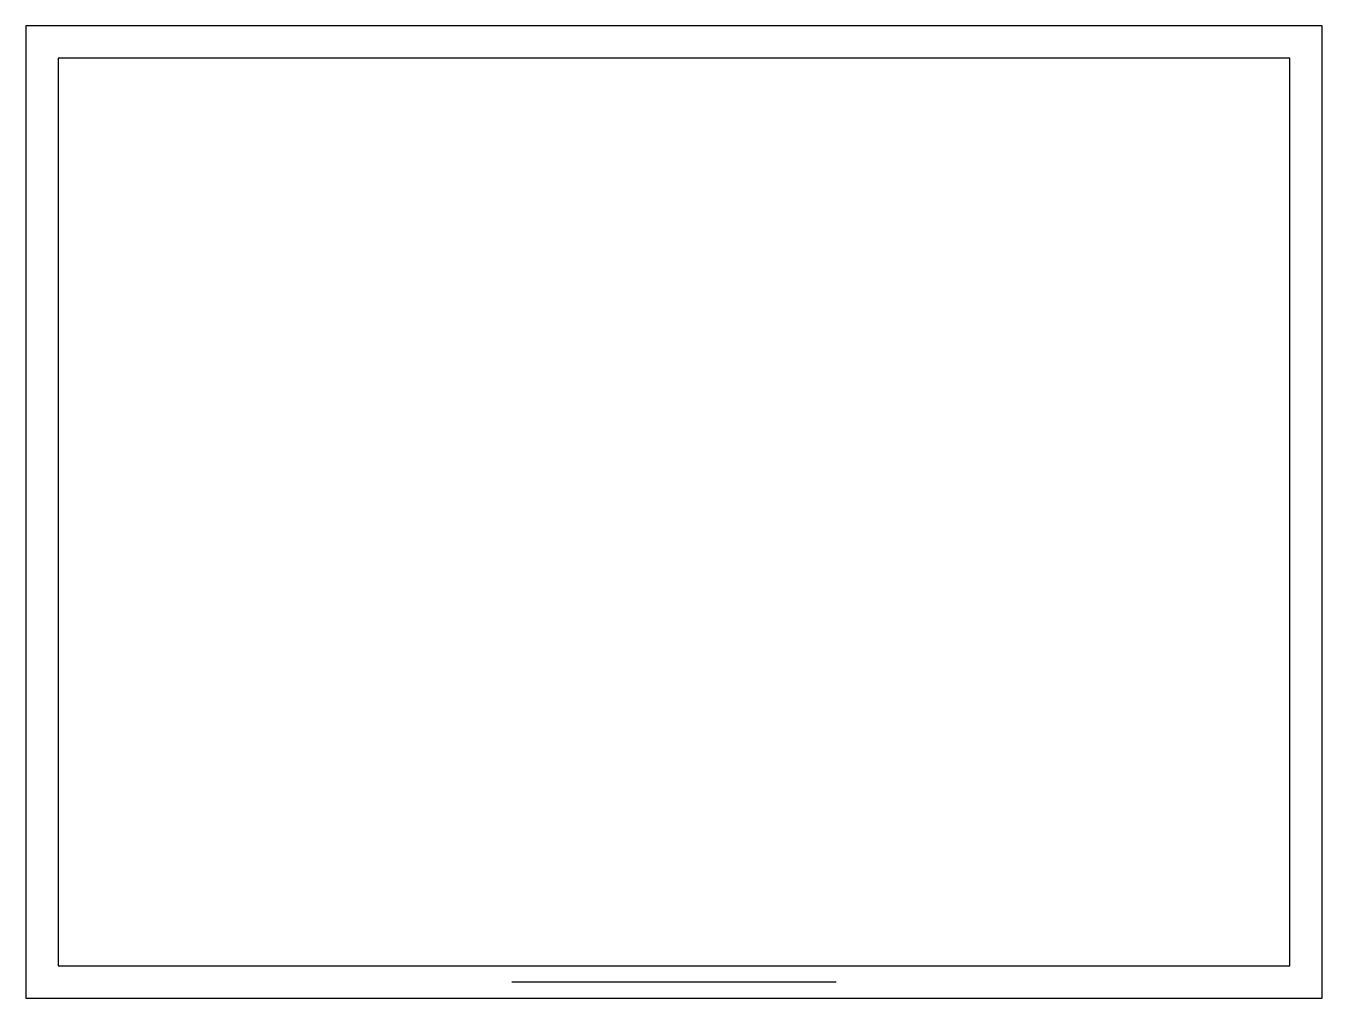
# Model space of a CAD drawing. Header units: inches. Extents: x 0 to 240, y 0 to 180.
import ezdxf

# ---------------------------------------------------------------- set-up
doc = ezdxf.new("R2010")
doc.units = ezdxf.units.IN
doc.layers.add('WALLS', color=7, linetype='Continuous')
doc.layers.add('WINDOWS', color=5, linetype='Continuous')

msp = doc.modelspace()

# ---------------------------------------------------------------- linework, layer by layer
at = {"layer": 'WALLS'}
for points in [[(0, 0), (240, 0), (240, 180), (0, 180)], [(6, 6), (234, 6), (234, 174), (6, 174)]]:
    msp.add_lwpolyline(points, close=True, dxfattribs=at)
at = {"layer": 'WINDOWS'}
for p, q in [((90, 6), (150, 6)), ((90, 3), (150, 3)), ((90, 0), (150, 0))]:
    msp.add_line(p, q, dxfattribs=at)

doc.saveas('drawing.dxf')
